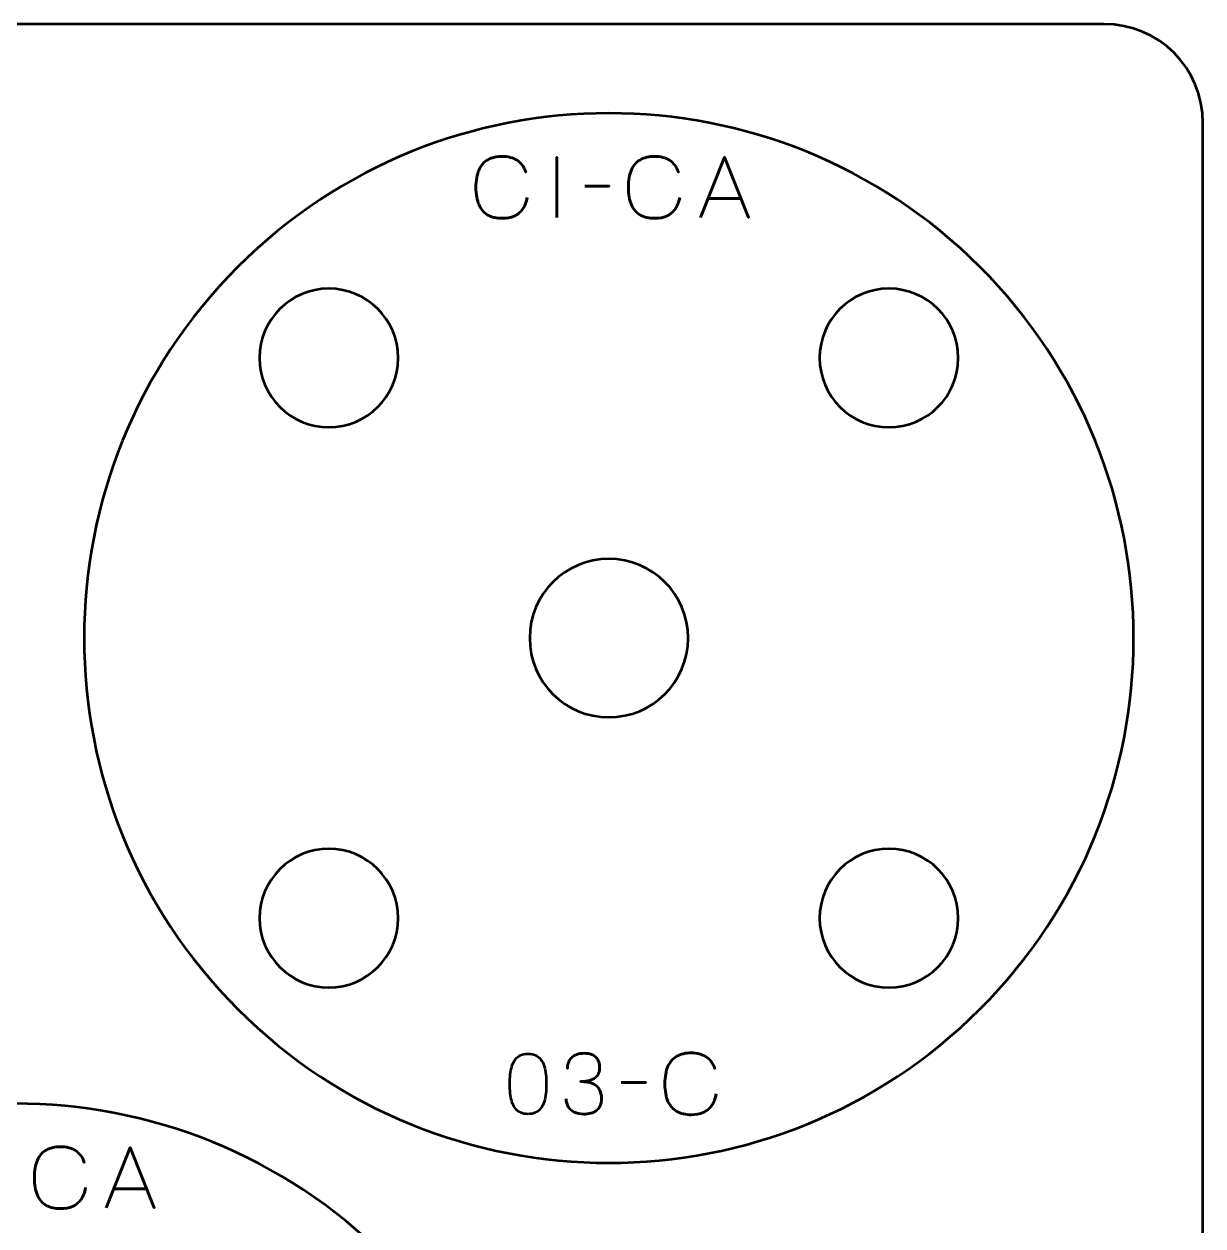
# Model space of a CAD drawing. Header units: centimetres. Extents: x -21 to 0, y -29.7 to 0.
# Drawn here: x -5.95 to 0, y -6.07 to 0 of the extents above; entities that cross this region are included whole.
import ezdxf

# ---------------------------------------------------------------- set-up
doc = ezdxf.new("R2010")
doc.units = ezdxf.units.CM
doc.header["$MEASUREMENT"] = 0
doc.layers.add('Layer 1', color=7, linetype='Continuous')

msp = doc.modelspace()

# ---------------------------------------------------------------- linework, layer by layer
at = {"layer": 'Layer 1', "color": 22, "lineweight": 53}
msp.add_open_spline([(-21.00003, -29.19995), (-21.00003, -29.19995), (-21.00003, -0.49992), (-21.00003, -0.49992), (-21.00003, -0.49992), (-21.00003, -0.22295), (-20.77694, 0.00004), (-20.49994, 0.00004), (-20.49994, 0.00004), (-20.49994, 0.00004), (-0.50008, 0.00004), (-0.50008, 0.00004), (-0.50008, 0.00004), (-0.22294, 0.00004), (0.00002, -0.22295), (0.00002, -0.49992), (0.00002, -0.49992), (0.00002, -0.49992), (0.00002, -29.19995), (0.00002, -29.19995), (0.00002, -29.19995), (0.00002, -29.47695), (-0.22294, -29.70004), (-0.50008, -29.70004), (-0.50008, -29.70004), (-0.50008, -29.70004), (-20.49994, -29.70004), (-20.49994, -29.70004), (-20.49994, -29.70004), (-20.77694, -29.70004), (-21.00003, -29.47695), (-21.00003, -29.19995)], degree=3, knots=[0, 0, 0, 0, 0.125, 0.125, 0.125, 0.125, 0.25, 0.25, 0.25, 0.25, 0.375, 0.375, 0.375, 0.375, 0.5, 0.5, 0.5, 0.5, 0.625, 0.625, 0.625, 0.625, 0.75, 0.75, 0.75, 0.75, 0.875, 0.875, 0.875, 0.875, 1, 1, 1, 1], dxfattribs=at)
at = {"layer": 'Layer 1', "color": 114, "lineweight": 53}
for points in [[(-1.12615, -1.22621), (-0.09145, -2.26091), (-0.09145, -3.93915), (-1.12618, -4.97388), (-1.12618, -4.97388), (-2.16088, -6.00858), (-3.83912, -6.00858), (-4.87382, -4.97388), (-4.87382, -4.97388), (-5.90854, -3.93915), (-5.90854, -2.26091), (-4.87384, -1.22621), (-4.87384, -1.22621), (-3.83912, -0.19148), (-2.16088, -0.19148), (-1.12615, -1.22621)], [(-4.12614, -6.22623), (-3.09144, -7.26093), (-3.09144, -8.93917), (-4.12617, -9.9739), (-4.12617, -9.9739), (-5.16087, -11.0086), (-6.83911, -11.0086), (-7.87381, -9.9739), (-7.87381, -9.9739), (-8.90853, -8.93917), (-8.90853, -7.26093), (-7.87383, -6.22623), (-7.87383, -6.22623), (-6.83911, -5.1915), (-5.16087, -5.1915), (-4.12614, -6.22623)]]:
    msp.add_open_spline(points, degree=3, knots=[0, 0, 0, 0, 0.25, 0.25, 0.25, 0.25, 0.5, 0.5, 0.5, 0.5, 0.75, 0.75, 0.75, 0.75, 1, 1, 1, 1], dxfattribs=at)
at = {"layer": 'Layer 1', "color": 30, "lineweight": 53}
for points, knots in [([(-3.41222, -0.87491), (-3.41674, -0.89911), (-3.42464, -0.91908), (-3.43572, -0.93474), (-3.43572, -0.93474), (-3.44686, -0.95034), (-3.46112, -0.96191), (-3.47847, -0.96946), (-3.47847, -0.96946), (-3.49576, -0.97701), (-3.51608, -0.98082), (-3.53922, -0.98075), (-3.53922, -0.98075), (-3.56737, -0.98082), (-3.59129, -0.97538), (-3.61091, -0.96431), (-3.61091, -0.96431), (-3.63052, -0.9533), (-3.64548, -0.9363), (-3.65578, -0.91323), (-3.65578, -0.91323), (-3.66608, -0.89015), (-3.67123, -0.86059), (-3.6713, -0.82454), (-3.6713, -0.82454), (-3.67123, -0.78863), (-3.66608, -0.75913), (-3.65578, -0.73606), (-3.65578, -0.73606), (-3.64548, -0.71299), (-3.63052, -0.69592), (-3.61091, -0.68484), (-3.61091, -0.68484), (-3.59129, -0.67376), (-3.56737, -0.66826), (-3.53922, -0.66833), (-3.53922, -0.66833), (-3.50909, -0.66826), (-3.48384, -0.67468), (-3.46352, -0.68759), (-3.46352, -0.68759), (-3.44327, -0.7005), (-3.42838, -0.72047), (-3.419, -0.74749), (-3.419, -0.74749), (-3.42838, -0.72047), (-3.44327, -0.7005), (-3.46352, -0.68759), (-3.46352, -0.68759), (-3.48384, -0.67468), (-3.50909, -0.66826), (-3.53922, -0.66833), (-3.53922, -0.66833), (-3.56737, -0.66826), (-3.59129, -0.67376), (-3.61091, -0.68484), (-3.61091, -0.68484), (-3.63052, -0.69592), (-3.64548, -0.71299), (-3.65578, -0.73606), (-3.65578, -0.73606), (-3.66608, -0.75913), (-3.67123, -0.78863), (-3.6713, -0.82454), (-3.6713, -0.82454), (-3.67123, -0.86059), (-3.66608, -0.89015), (-3.65578, -0.91323), (-3.65578, -0.91323), (-3.64548, -0.9363), (-3.63052, -0.9533), (-3.61091, -0.96431), (-3.61091, -0.96431), (-3.59129, -0.97538), (-3.56737, -0.98082), (-3.53922, -0.98075), (-3.53922, -0.98075), (-3.51608, -0.98082), (-3.49576, -0.97701), (-3.47847, -0.96946), (-3.47847, -0.96946), (-3.46112, -0.96191), (-3.44686, -0.95034), (-3.43572, -0.93474), (-3.43572, -0.93474), (-3.42464, -0.91908), (-3.41674, -0.89911), (-3.41222, -0.87491)], [0, 0, 0, 0, 0.0454545, 0.0454545, 0.0454545, 0.0454545, 0.0909091, 0.0909091, 0.0909091, 0.0909091, 0.1363636, 0.1363636, 0.1363636, 0.1363636, 0.1818182, 0.1818182, 0.1818182, 0.1818182, 0.2272727, 0.2272727, 0.2272727, 0.2272727, 0.2727273, 0.2727273, 0.2727273, 0.2727273, 0.3181818, 0.3181818, 0.3181818, 0.3181818, 0.3636364, 0.3636364, 0.3636364, 0.3636364, 0.4090909, 0.4090909, 0.4090909, 0.4090909, 0.4545455, 0.4545455, 0.4545455, 0.4545455, 0.5, 0.5, 0.5, 0.5, 0.5454545, 0.5454545, 0.5454545, 0.5454545, 0.5909091, 0.5909091, 0.5909091, 0.5909091, 0.6363636, 0.6363636, 0.6363636, 0.6363636, 0.6818182, 0.6818182, 0.6818182, 0.6818182, 0.7272727, 0.7272727, 0.7272727, 0.7272727, 0.7727273, 0.7727273, 0.7727273, 0.7727273, 0.8181818, 0.8181818, 0.8181818, 0.8181818, 0.8636364, 0.8636364, 0.8636364, 0.8636364, 0.9090909, 0.9090909, 0.9090909, 0.9090909, 0.9545455, 0.9545455, 0.9545455, 0.9545455, 1, 1, 1, 1]), ([(-3.26236, -0.97736), (-3.26236, -0.97736), (-3.26236, -0.67214), (-3.26236, -0.67214), (-3.26236, -0.67214), (-3.26236, -0.67214), (-3.26236, -0.97736), (-3.26236, -0.97736)], [0, 0, 0, 0, 0.5, 0.5, 0.5, 0.5, 1, 1, 1, 1]), ([(-2.64218, -0.87491), (-2.6467, -0.89911), (-2.6546, -0.91908), (-2.66568, -0.93474), (-2.66568, -0.93474), (-2.67682, -0.95034), (-2.69108, -0.96191), (-2.70843, -0.96946), (-2.70843, -0.96946), (-2.72572, -0.97701), (-2.74604, -0.98082), (-2.76918, -0.98075), (-2.76918, -0.98075), (-2.79733, -0.98082), (-2.82125, -0.97538), (-2.84087, -0.96431), (-2.84087, -0.96431), (-2.86048, -0.9533), (-2.87544, -0.9363), (-2.88574, -0.91323), (-2.88574, -0.91323), (-2.89604, -0.89015), (-2.90119, -0.86059), (-2.90126, -0.82454), (-2.90126, -0.82454), (-2.90119, -0.78863), (-2.89604, -0.75913), (-2.88574, -0.73606), (-2.88574, -0.73606), (-2.87544, -0.71299), (-2.86048, -0.69592), (-2.84087, -0.68484), (-2.84087, -0.68484), (-2.82125, -0.67376), (-2.79733, -0.66826), (-2.76918, -0.66833), (-2.76918, -0.66833), (-2.73905, -0.66826), (-2.7138, -0.67468), (-2.69348, -0.68759), (-2.69348, -0.68759), (-2.67323, -0.7005), (-2.65834, -0.72047), (-2.64896, -0.74749), (-2.64896, -0.74749), (-2.65834, -0.72047), (-2.67323, -0.7005), (-2.69348, -0.68759), (-2.69348, -0.68759), (-2.7138, -0.67468), (-2.73905, -0.66826), (-2.76918, -0.66833), (-2.76918, -0.66833), (-2.79733, -0.66826), (-2.82125, -0.67376), (-2.84087, -0.68484), (-2.84087, -0.68484), (-2.86048, -0.69592), (-2.87544, -0.71299), (-2.88574, -0.73606), (-2.88574, -0.73606), (-2.89604, -0.75913), (-2.90119, -0.78863), (-2.90126, -0.82454), (-2.90126, -0.82454), (-2.90119, -0.86059), (-2.89604, -0.89015), (-2.88574, -0.91323), (-2.88574, -0.91323), (-2.87544, -0.9363), (-2.86048, -0.9533), (-2.84087, -0.96431), (-2.84087, -0.96431), (-2.82125, -0.97538), (-2.79733, -0.98082), (-2.76918, -0.98075), (-2.76918, -0.98075), (-2.74604, -0.98082), (-2.72572, -0.97701), (-2.70843, -0.96946), (-2.70843, -0.96946), (-2.69108, -0.96191), (-2.67682, -0.95034), (-2.66568, -0.93474), (-2.66568, -0.93474), (-2.6546, -0.91908), (-2.6467, -0.89911), (-2.64218, -0.87491)], [0, 0, 0, 0, 0.0454545, 0.0454545, 0.0454545, 0.0454545, 0.0909091, 0.0909091, 0.0909091, 0.0909091, 0.1363636, 0.1363636, 0.1363636, 0.1363636, 0.1818182, 0.1818182, 0.1818182, 0.1818182, 0.2272727, 0.2272727, 0.2272727, 0.2272727, 0.2727273, 0.2727273, 0.2727273, 0.2727273, 0.3181818, 0.3181818, 0.3181818, 0.3181818, 0.3636364, 0.3636364, 0.3636364, 0.3636364, 0.4090909, 0.4090909, 0.4090909, 0.4090909, 0.4545455, 0.4545455, 0.4545455, 0.4545455, 0.5, 0.5, 0.5, 0.5, 0.5454545, 0.5454545, 0.5454545, 0.5454545, 0.5909091, 0.5909091, 0.5909091, 0.5909091, 0.6363636, 0.6363636, 0.6363636, 0.6363636, 0.6818182, 0.6818182, 0.6818182, 0.6818182, 0.7272727, 0.7272727, 0.7272727, 0.7272727, 0.7727273, 0.7727273, 0.7727273, 0.7727273, 0.8181818, 0.8181818, 0.8181818, 0.8181818, 0.8636364, 0.8636364, 0.8636364, 0.8636364, 0.9090909, 0.9090909, 0.9090909, 0.9090909, 0.9545455, 0.9545455, 0.9545455, 0.9545455, 1, 1, 1, 1]), ([(-2.53804, -0.97736), (-2.53804, -0.97736), (-2.41697, -0.67214), (-2.41697, -0.67214), (-2.41697, -0.67214), (-2.41697, -0.67214), (-2.29547, -0.97736), (-2.29547, -0.97736), (-2.29547, -0.97736), (-2.29547, -0.97736), (-2.41697, -0.67214), (-2.41697, -0.67214), (-2.41697, -0.67214), (-2.41697, -0.67214), (-2.53804, -0.97736), (-2.53804, -0.97736)], [0, 0, 0, 0, 0.25, 0.25, 0.25, 0.25, 0.5, 0.5, 0.5, 0.5, 0.75, 0.75, 0.75, 0.75, 1, 1, 1, 1]), ([(-3.12139, -0.81776), (-3.12139, -0.81776), (-2.9982, -0.81776), (-2.9982, -0.81776), (-2.9982, -0.81776), (-2.9982, -0.81776), (-3.12139, -0.81776), (-3.12139, -0.81776)], [0, 0, 0, 0, 0.5, 0.5, 0.5, 0.5, 1, 1, 1, 1]), ([(-2.49994, -0.88126), (-2.49994, -0.88126), (-2.334, -0.88126), (-2.334, -0.88126), (-2.334, -0.88126), (-2.334, -0.88126), (-2.49994, -0.88126), (-2.49994, -0.88126)], [0, 0, 0, 0, 0.5, 0.5, 0.5, 0.5, 1, 1, 1, 1]), ([(-3.40833, -5.50346), (-3.39352, -5.50339), (-3.38075, -5.50078), (-3.37009, -5.4957), (-3.37009, -5.4957), (-3.35951, -5.49062), (-3.35069, -5.48335), (-3.34364, -5.47411), (-3.34364, -5.47411), (-3.33665, -5.4648), (-3.33115, -5.45379), (-3.32706, -5.44109), (-3.32706, -5.44109), (-3.32303, -5.42839), (-3.32014, -5.41449), (-3.31852, -5.39925), (-3.31852, -5.39925), (-3.31682, -5.38401), (-3.31598, -5.36799), (-3.31605, -5.35106), (-3.31605, -5.35106), (-3.31598, -5.3342), (-3.31682, -5.31818), (-3.31852, -5.30301), (-3.31852, -5.30301), (-3.32014, -5.28784), (-3.32303, -5.27387), (-3.32706, -5.26117), (-3.32706, -5.26117), (-3.33115, -5.24854), (-3.33665, -5.23754), (-3.34364, -5.22815), (-3.34364, -5.22815), (-3.35069, -5.21884), (-3.35951, -5.21157), (-3.37009, -5.20649), (-3.37009, -5.20649), (-3.38075, -5.20134), (-3.39352, -5.19873), (-3.40833, -5.19866), (-3.40833, -5.19866), (-3.42315, -5.19873), (-3.43592, -5.20134), (-3.44658, -5.20649), (-3.44658, -5.20649), (-3.45716, -5.21157), (-3.46598, -5.21884), (-3.47303, -5.22815), (-3.47303, -5.22815), (-3.48002, -5.23754), (-3.48552, -5.24854), (-3.48961, -5.26117), (-3.48961, -5.26117), (-3.49364, -5.27387), (-3.49653, -5.28784), (-3.49815, -5.30301), (-3.49815, -5.30301), (-3.49984, -5.31818), (-3.50069, -5.3342), (-3.50062, -5.35106), (-3.50062, -5.35106), (-3.50069, -5.36799), (-3.49984, -5.38401), (-3.49815, -5.39925), (-3.49815, -5.39925), (-3.49653, -5.41449), (-3.49364, -5.42839), (-3.48961, -5.44109), (-3.48961, -5.44109), (-3.48552, -5.45379), (-3.48002, -5.4648), (-3.47303, -5.47411), (-3.47303, -5.47411), (-3.46598, -5.48335), (-3.45716, -5.49062), (-3.44658, -5.4957), (-3.44658, -5.4957), (-3.43592, -5.50078), (-3.42315, -5.50339), (-3.40833, -5.50346)], [0, 0, 0, 0, 0.05, 0.05, 0.05, 0.05, 0.1, 0.1, 0.1, 0.1, 0.15, 0.15, 0.15, 0.15, 0.2, 0.2, 0.2, 0.2, 0.25, 0.25, 0.25, 0.25, 0.3, 0.3, 0.3, 0.3, 0.35, 0.35, 0.35, 0.35, 0.4, 0.4, 0.4, 0.4, 0.45, 0.45, 0.45, 0.45, 0.5, 0.5, 0.5, 0.5, 0.55, 0.55, 0.55, 0.55, 0.6, 0.6, 0.6, 0.6, 0.65, 0.65, 0.65, 0.65, 0.7, 0.7, 0.7, 0.7, 0.75, 0.75, 0.75, 0.75, 0.8, 0.8, 0.8, 0.8, 0.85, 0.85, 0.85, 0.85, 0.9, 0.9, 0.9, 0.9, 0.95, 0.95, 0.95, 0.95, 1, 1, 1, 1]), ([(-3.40833, -5.50346), (-3.39352, -5.50339), (-3.38075, -5.50078), (-3.37009, -5.4957), (-3.37009, -5.4957), (-3.35951, -5.49062), (-3.35069, -5.48335), (-3.34364, -5.47411), (-3.34364, -5.47411), (-3.33665, -5.4648), (-3.33115, -5.45379), (-3.32706, -5.44109), (-3.32706, -5.44109), (-3.32303, -5.42839), (-3.32014, -5.41449), (-3.31852, -5.39925), (-3.31852, -5.39925), (-3.31682, -5.38401), (-3.31598, -5.36799), (-3.31605, -5.35106), (-3.31605, -5.35106), (-3.31598, -5.3342), (-3.31682, -5.31818), (-3.31852, -5.30301), (-3.31852, -5.30301), (-3.32014, -5.28784), (-3.32303, -5.27387), (-3.32706, -5.26117), (-3.32706, -5.26117), (-3.33115, -5.24854), (-3.33665, -5.23754), (-3.34364, -5.22815), (-3.34364, -5.22815), (-3.35069, -5.21884), (-3.35951, -5.21157), (-3.37009, -5.20649), (-3.37009, -5.20649), (-3.38075, -5.20134), (-3.39352, -5.19873), (-3.40833, -5.19866), (-3.40833, -5.19866), (-3.42315, -5.19873), (-3.43592, -5.20134), (-3.44658, -5.20649), (-3.44658, -5.20649), (-3.45716, -5.21157), (-3.46598, -5.21884), (-3.47303, -5.22815), (-3.47303, -5.22815), (-3.48002, -5.23754), (-3.48552, -5.24854), (-3.48961, -5.26117), (-3.48961, -5.26117), (-3.49364, -5.27387), (-3.49653, -5.28784), (-3.49815, -5.30301), (-3.49815, -5.30301), (-3.49984, -5.31818), (-3.50069, -5.3342), (-3.50062, -5.35106), (-3.50062, -5.35106), (-3.50069, -5.36799), (-3.49984, -5.38401), (-3.49815, -5.39925), (-3.49815, -5.39925), (-3.49653, -5.41449), (-3.49364, -5.42839), (-3.48961, -5.44109), (-3.48961, -5.44109), (-3.48552, -5.45379), (-3.48002, -5.4648), (-3.47303, -5.47411), (-3.47303, -5.47411), (-3.46598, -5.48335), (-3.45716, -5.49062), (-3.44658, -5.4957), (-3.44658, -5.4957), (-3.43592, -5.50078), (-3.42315, -5.50339), (-3.40833, -5.50346)], [0, 0, 0, 0, 0.05, 0.05, 0.05, 0.05, 0.1, 0.1, 0.1, 0.1, 0.15, 0.15, 0.15, 0.15, 0.2, 0.2, 0.2, 0.2, 0.25, 0.25, 0.25, 0.25, 0.3, 0.3, 0.3, 0.3, 0.35, 0.35, 0.35, 0.35, 0.4, 0.4, 0.4, 0.4, 0.45, 0.45, 0.45, 0.45, 0.5, 0.5, 0.5, 0.5, 0.55, 0.55, 0.55, 0.55, 0.6, 0.6, 0.6, 0.6, 0.65, 0.65, 0.65, 0.65, 0.7, 0.7, 0.7, 0.7, 0.75, 0.75, 0.75, 0.75, 0.8, 0.8, 0.8, 0.8, 0.85, 0.85, 0.85, 0.85, 0.9, 0.9, 0.9, 0.9, 0.95, 0.95, 0.95, 0.95, 1, 1, 1, 1]), ([(-3.21572, -5.42684), (-3.21565, -5.44208), (-3.21212, -5.45534), (-3.20514, -5.46684), (-3.20514, -5.46684), (-3.19815, -5.47827), (-3.1882, -5.48723), (-3.17522, -5.49365), (-3.17522, -5.49365), (-3.16224, -5.50007), (-3.14665, -5.50332), (-3.12851, -5.50346), (-3.12851, -5.50346), (-3.1149, -5.50346), (-3.10255, -5.50205), (-3.09133, -5.49909), (-3.09133, -5.49909), (-3.08018, -5.49612), (-3.07059, -5.49154), (-3.06247, -5.48526), (-3.06247, -5.48526), (-3.05436, -5.47898), (-3.04815, -5.47086), (-3.04371, -5.46099), (-3.04371, -5.46099), (-3.03933, -5.45104), (-3.03715, -5.43911), (-3.03708, -5.42514), (-3.03708, -5.42514), (-3.037, -5.40652), (-3.04081, -5.39078), (-3.04836, -5.37801), (-3.04836, -5.37801), (-3.05591, -5.36524), (-3.06763, -5.35565), (-3.08336, -5.34909), (-3.08336, -5.34909), (-3.09909, -5.34252), (-3.11927, -5.33921), (-3.14375, -5.33921), (-3.14375, -5.33921), (-3.12548, -5.33928), (-3.11017, -5.33759), (-3.09768, -5.33413), (-3.09768, -5.33413), (-3.08526, -5.33067), (-3.07532, -5.3258), (-3.06784, -5.31945), (-3.06784, -5.31945), (-3.06036, -5.31317), (-3.05493, -5.30569), (-3.05168, -5.29709), (-3.05168, -5.29709), (-3.04836, -5.28855), (-3.04674, -5.27917), (-3.04681, -5.26894), (-3.04681, -5.26894), (-3.04674, -5.2587), (-3.04815, -5.24925), (-3.05097, -5.2405), (-3.05097, -5.2405), (-3.05373, -5.23175), (-3.05824, -5.22406), (-3.06438, -5.2175), (-3.06438, -5.2175), (-3.07052, -5.21094), (-3.07863, -5.20579), (-3.08858, -5.20212), (-3.08858, -5.20212), (-3.0986, -5.19845), (-3.11081, -5.19662), (-3.12513, -5.19655), (-3.12513, -5.19655), (-3.13938, -5.19662), (-3.15187, -5.19873), (-3.16245, -5.20283), (-3.16245, -5.20283), (-3.17311, -5.20692), (-3.18185, -5.21249), (-3.18891, -5.21962), (-3.18891, -5.21962), (-3.19589, -5.22674), (-3.20112, -5.23486), (-3.20457, -5.24403), (-3.20457, -5.24403), (-3.2081, -5.2532), (-3.20979, -5.26294), (-3.20979, -5.27317), (-3.20979, -5.27317), (-3.20979, -5.26294), (-3.2081, -5.2532), (-3.20457, -5.24403), (-3.20457, -5.24403), (-3.20112, -5.23486), (-3.19589, -5.22674), (-3.18891, -5.21962), (-3.18891, -5.21962), (-3.18185, -5.21249), (-3.17311, -5.20692), (-3.16245, -5.20283), (-3.16245, -5.20283), (-3.15187, -5.19873), (-3.13938, -5.19662), (-3.12513, -5.19655), (-3.12513, -5.19655), (-3.11081, -5.19662), (-3.0986, -5.19845), (-3.08858, -5.20212), (-3.08858, -5.20212), (-3.07863, -5.20579), (-3.07052, -5.21094), (-3.06438, -5.2175), (-3.06438, -5.2175), (-3.05824, -5.22406), (-3.05373, -5.23175), (-3.05097, -5.2405), (-3.05097, -5.2405), (-3.04815, -5.24925), (-3.04674, -5.2587), (-3.04681, -5.26894), (-3.04681, -5.26894), (-3.04674, -5.27917), (-3.04836, -5.28855), (-3.05168, -5.29709), (-3.05168, -5.29709), (-3.05493, -5.30569), (-3.06036, -5.31317), (-3.06784, -5.31945), (-3.06784, -5.31945), (-3.07532, -5.3258), (-3.08526, -5.33067), (-3.09768, -5.33413), (-3.09768, -5.33413), (-3.11017, -5.33759), (-3.12548, -5.33928), (-3.14375, -5.33921), (-3.14375, -5.33921), (-3.11927, -5.33921), (-3.09909, -5.34252), (-3.08336, -5.34909), (-3.08336, -5.34909), (-3.06763, -5.35565), (-3.05591, -5.36524), (-3.04836, -5.37801), (-3.04836, -5.37801), (-3.04081, -5.39078), (-3.037, -5.40652), (-3.03708, -5.42514), (-3.03708, -5.42514), (-3.03715, -5.43911), (-3.03933, -5.45104), (-3.04371, -5.46099), (-3.04371, -5.46099), (-3.04815, -5.47086), (-3.05436, -5.47898), (-3.06247, -5.48526), (-3.06247, -5.48526), (-3.07059, -5.49154), (-3.08018, -5.49612), (-3.09133, -5.49909), (-3.09133, -5.49909), (-3.10255, -5.50205), (-3.1149, -5.50346), (-3.12851, -5.50346), (-3.12851, -5.50346), (-3.14665, -5.50332), (-3.16224, -5.50007), (-3.17522, -5.49365), (-3.17522, -5.49365), (-3.1882, -5.48723), (-3.19815, -5.47827), (-3.20514, -5.46684), (-3.20514, -5.46684), (-3.21212, -5.45534), (-3.21565, -5.44208), (-3.21572, -5.42684)], [0, 0, 0, 0, 0.0227273, 0.0227273, 0.0227273, 0.0227273, 0.0454545, 0.0454545, 0.0454545, 0.0454545, 0.0681818, 0.0681818, 0.0681818, 0.0681818, 0.0909091, 0.0909091, 0.0909091, 0.0909091, 0.1136364, 0.1136364, 0.1136364, 0.1136364, 0.1363636, 0.1363636, 0.1363636, 0.1363636, 0.1590909, 0.1590909, 0.1590909, 0.1590909, 0.1818182, 0.1818182, 0.1818182, 0.1818182, 0.2045455, 0.2045455, 0.2045455, 0.2045455, 0.2272727, 0.2272727, 0.2272727, 0.2272727, 0.25, 0.25, 0.25, 0.25, 0.2727273, 0.2727273, 0.2727273, 0.2727273, 0.2954545, 0.2954545, 0.2954545, 0.2954545, 0.3181818, 0.3181818, 0.3181818, 0.3181818, 0.3409091, 0.3409091, 0.3409091, 0.3409091, 0.3636364, 0.3636364, 0.3636364, 0.3636364, 0.3863636, 0.3863636, 0.3863636, 0.3863636, 0.4090909, 0.4090909, 0.4090909, 0.4090909, 0.4318182, 0.4318182, 0.4318182, 0.4318182, 0.4545455, 0.4545455, 0.4545455, 0.4545455, 0.4772727, 0.4772727, 0.4772727, 0.4772727, 0.5, 0.5, 0.5, 0.5, 0.5227273, 0.5227273, 0.5227273, 0.5227273, 0.5454545, 0.5454545, 0.5454545, 0.5454545, 0.5681818, 0.5681818, 0.5681818, 0.5681818, 0.5909091, 0.5909091, 0.5909091, 0.5909091, 0.6136364, 0.6136364, 0.6136364, 0.6136364, 0.6363636, 0.6363636, 0.6363636, 0.6363636, 0.6590909, 0.6590909, 0.6590909, 0.6590909, 0.6818182, 0.6818182, 0.6818182, 0.6818182, 0.7045455, 0.7045455, 0.7045455, 0.7045455, 0.7272727, 0.7272727, 0.7272727, 0.7272727, 0.75, 0.75, 0.75, 0.75, 0.7727273, 0.7727273, 0.7727273, 0.7727273, 0.7954545, 0.7954545, 0.7954545, 0.7954545, 0.8181818, 0.8181818, 0.8181818, 0.8181818, 0.8409091, 0.8409091, 0.8409091, 0.8409091, 0.8636364, 0.8636364, 0.8636364, 0.8636364, 0.8863636, 0.8863636, 0.8863636, 0.8863636, 0.9090909, 0.9090909, 0.9090909, 0.9090909, 0.9318182, 0.9318182, 0.9318182, 0.9318182, 0.9545455, 0.9545455, 0.9545455, 0.9545455, 0.9772727, 0.9772727, 0.9772727, 0.9772727, 1, 1, 1, 1]), ([(-2.45796, -5.40101), (-2.46248, -5.42521), (-2.47038, -5.44518), (-2.48146, -5.46084), (-2.48146, -5.46084), (-2.4926, -5.47644), (-2.50686, -5.48801), (-2.52421, -5.49556), (-2.52421, -5.49556), (-2.5415, -5.50311), (-2.56182, -5.50692), (-2.58496, -5.50685), (-2.58496, -5.50685), (-2.61311, -5.50692), (-2.63703, -5.50148), (-2.65665, -5.49041), (-2.65665, -5.49041), (-2.67626, -5.4794), (-2.69122, -5.4624), (-2.70152, -5.43933), (-2.70152, -5.43933), (-2.71182, -5.41625), (-2.71697, -5.38669), (-2.71704, -5.35064), (-2.71704, -5.35064), (-2.71697, -5.31473), (-2.71182, -5.28523), (-2.70152, -5.26216), (-2.70152, -5.26216), (-2.69122, -5.23909), (-2.67626, -5.22202), (-2.65665, -5.21094), (-2.65665, -5.21094), (-2.63703, -5.19986), (-2.61311, -5.19436), (-2.58496, -5.19443), (-2.58496, -5.19443), (-2.55483, -5.19436), (-2.52958, -5.20078), (-2.50926, -5.21369), (-2.50926, -5.21369), (-2.48901, -5.2266), (-2.47412, -5.24657), (-2.46474, -5.27359), (-2.46474, -5.27359), (-2.47412, -5.24657), (-2.48901, -5.2266), (-2.50926, -5.21369), (-2.50926, -5.21369), (-2.52958, -5.20078), (-2.55483, -5.19436), (-2.58496, -5.19443), (-2.58496, -5.19443), (-2.61311, -5.19436), (-2.63703, -5.19986), (-2.65665, -5.21094), (-2.65665, -5.21094), (-2.67626, -5.22202), (-2.69122, -5.23909), (-2.70152, -5.26216), (-2.70152, -5.26216), (-2.71182, -5.28523), (-2.71697, -5.31473), (-2.71704, -5.35064), (-2.71704, -5.35064), (-2.71697, -5.38669), (-2.71182, -5.41625), (-2.70152, -5.43933), (-2.70152, -5.43933), (-2.69122, -5.4624), (-2.67626, -5.4794), (-2.65665, -5.49041), (-2.65665, -5.49041), (-2.63703, -5.50148), (-2.61311, -5.50692), (-2.58496, -5.50685), (-2.58496, -5.50685), (-2.56182, -5.50692), (-2.5415, -5.50311), (-2.52421, -5.49556), (-2.52421, -5.49556), (-2.50686, -5.48801), (-2.4926, -5.47644), (-2.48146, -5.46084), (-2.48146, -5.46084), (-2.47038, -5.44518), (-2.46248, -5.42521), (-2.45796, -5.40101)], [0, 0, 0, 0, 0.0454545, 0.0454545, 0.0454545, 0.0454545, 0.0909091, 0.0909091, 0.0909091, 0.0909091, 0.1363636, 0.1363636, 0.1363636, 0.1363636, 0.1818182, 0.1818182, 0.1818182, 0.1818182, 0.2272727, 0.2272727, 0.2272727, 0.2272727, 0.2727273, 0.2727273, 0.2727273, 0.2727273, 0.3181818, 0.3181818, 0.3181818, 0.3181818, 0.3636364, 0.3636364, 0.3636364, 0.3636364, 0.4090909, 0.4090909, 0.4090909, 0.4090909, 0.4545455, 0.4545455, 0.4545455, 0.4545455, 0.5, 0.5, 0.5, 0.5, 0.5454545, 0.5454545, 0.5454545, 0.5454545, 0.5909091, 0.5909091, 0.5909091, 0.5909091, 0.6363636, 0.6363636, 0.6363636, 0.6363636, 0.6818182, 0.6818182, 0.6818182, 0.6818182, 0.7272727, 0.7272727, 0.7272727, 0.7272727, 0.7727273, 0.7727273, 0.7727273, 0.7727273, 0.8181818, 0.8181818, 0.8181818, 0.8181818, 0.8636364, 0.8636364, 0.8636364, 0.8636364, 0.9090909, 0.9090909, 0.9090909, 0.9090909, 0.9545455, 0.9545455, 0.9545455, 0.9545455, 1, 1, 1, 1]), ([(-2.93717, -5.34386), (-2.93717, -5.34386), (-2.81398, -5.34386), (-2.81398, -5.34386), (-2.81398, -5.34386), (-2.81398, -5.34386), (-2.93717, -5.34386), (-2.93717, -5.34386)], [0, 0, 0, 0, 0.5, 0.5, 0.5, 0.5, 1, 1, 1, 1]), ([(-5.64217, -5.87493), (-5.64669, -5.89913), (-5.65459, -5.9191), (-5.66567, -5.93476), (-5.66567, -5.93476), (-5.67681, -5.95036), (-5.69107, -5.96193), (-5.70842, -5.96948), (-5.70842, -5.96948), (-5.72571, -5.97703), (-5.74603, -5.98084), (-5.76917, -5.98077), (-5.76917, -5.98077), (-5.79732, -5.98084), (-5.82124, -5.9754), (-5.84086, -5.96433), (-5.84086, -5.96433), (-5.86047, -5.95332), (-5.87543, -5.93632), (-5.88573, -5.91325), (-5.88573, -5.91325), (-5.89603, -5.89017), (-5.90118, -5.86061), (-5.90125, -5.82456), (-5.90125, -5.82456), (-5.90118, -5.78865), (-5.89603, -5.75915), (-5.88573, -5.73608), (-5.88573, -5.73608), (-5.87543, -5.71301), (-5.86047, -5.69594), (-5.84086, -5.68486), (-5.84086, -5.68486), (-5.82124, -5.67378), (-5.79732, -5.66828), (-5.76917, -5.66835), (-5.76917, -5.66835), (-5.73904, -5.66828), (-5.71379, -5.6747), (-5.69347, -5.68761), (-5.69347, -5.68761), (-5.67322, -5.70052), (-5.65833, -5.72049), (-5.64895, -5.74751), (-5.64895, -5.74751), (-5.65833, -5.72049), (-5.67322, -5.70052), (-5.69347, -5.68761), (-5.69347, -5.68761), (-5.71379, -5.6747), (-5.73904, -5.66828), (-5.76917, -5.66835), (-5.76917, -5.66835), (-5.79732, -5.66828), (-5.82124, -5.67378), (-5.84086, -5.68486), (-5.84086, -5.68486), (-5.86047, -5.69594), (-5.87543, -5.71301), (-5.88573, -5.73608), (-5.88573, -5.73608), (-5.89603, -5.75915), (-5.90118, -5.78865), (-5.90125, -5.82456), (-5.90125, -5.82456), (-5.90118, -5.86061), (-5.89603, -5.89017), (-5.88573, -5.91325), (-5.88573, -5.91325), (-5.87543, -5.93632), (-5.86047, -5.95332), (-5.84086, -5.96433), (-5.84086, -5.96433), (-5.82124, -5.9754), (-5.79732, -5.98084), (-5.76917, -5.98077), (-5.76917, -5.98077), (-5.74603, -5.98084), (-5.72571, -5.97703), (-5.70842, -5.96948), (-5.70842, -5.96948), (-5.69107, -5.96193), (-5.67681, -5.95036), (-5.66567, -5.93476), (-5.66567, -5.93476), (-5.65459, -5.9191), (-5.64669, -5.89913), (-5.64217, -5.87493)], [0, 0, 0, 0, 0.0454545, 0.0454545, 0.0454545, 0.0454545, 0.0909091, 0.0909091, 0.0909091, 0.0909091, 0.1363636, 0.1363636, 0.1363636, 0.1363636, 0.1818182, 0.1818182, 0.1818182, 0.1818182, 0.2272727, 0.2272727, 0.2272727, 0.2272727, 0.2727273, 0.2727273, 0.2727273, 0.2727273, 0.3181818, 0.3181818, 0.3181818, 0.3181818, 0.3636364, 0.3636364, 0.3636364, 0.3636364, 0.4090909, 0.4090909, 0.4090909, 0.4090909, 0.4545455, 0.4545455, 0.4545455, 0.4545455, 0.5, 0.5, 0.5, 0.5, 0.5454545, 0.5454545, 0.5454545, 0.5454545, 0.5909091, 0.5909091, 0.5909091, 0.5909091, 0.6363636, 0.6363636, 0.6363636, 0.6363636, 0.6818182, 0.6818182, 0.6818182, 0.6818182, 0.7272727, 0.7272727, 0.7272727, 0.7272727, 0.7727273, 0.7727273, 0.7727273, 0.7727273, 0.8181818, 0.8181818, 0.8181818, 0.8181818, 0.8636364, 0.8636364, 0.8636364, 0.8636364, 0.9090909, 0.9090909, 0.9090909, 0.9090909, 0.9545455, 0.9545455, 0.9545455, 0.9545455, 1, 1, 1, 1]), ([(-5.53803, -5.97738), (-5.53803, -5.97738), (-5.41696, -5.67216), (-5.41696, -5.67216), (-5.41696, -5.67216), (-5.41696, -5.67216), (-5.29546, -5.97738), (-5.29546, -5.97738), (-5.29546, -5.97738), (-5.29546, -5.97738), (-5.41696, -5.67216), (-5.41696, -5.67216), (-5.41696, -5.67216), (-5.41696, -5.67216), (-5.53803, -5.97738), (-5.53803, -5.97738)], [0, 0, 0, 0, 0.25, 0.25, 0.25, 0.25, 0.5, 0.5, 0.5, 0.5, 0.75, 0.75, 0.75, 0.75, 1, 1, 1, 1]), ([(-5.49993, -5.88128), (-5.49993, -5.88128), (-5.33399, -5.88128), (-5.33399, -5.88128), (-5.33399, -5.88128), (-5.33399, -5.88128), (-5.49993, -5.88128), (-5.49993, -5.88128)], [0, 0, 0, 0, 0.5, 0.5, 0.5, 0.5, 1, 1, 1, 1])]:
    msp.add_open_spline(points, degree=3, knots=knots, dxfattribs=at)
at = {"layer": 'Layer 1', "color": 250, "lineweight": 53}
for points in [[(-4.41421, -1.3358), (-4.22094, -1.3358), (-4.0642, -1.49254), (-4.0642, -1.68582), (-4.0642, -1.68582), (-4.0642, -1.87909), (-4.22094, -2.03583), (-4.41421, -2.03583), (-4.41421, -2.03583), (-4.60749, -2.03583), (-4.76423, -1.87909), (-4.76423, -1.68582), (-4.76423, -1.68582), (-4.76423, -1.49254), (-4.60749, -1.3358), (-4.41421, -1.3358)], [(-4.41421, -1.3358), (-4.22094, -1.3358), (-4.0642, -1.49254), (-4.0642, -1.68582), (-4.0642, -1.68582), (-4.0642, -1.87909), (-4.22094, -2.03583), (-4.41421, -2.03583), (-4.41421, -2.03583), (-4.60749, -2.03583), (-4.76423, -1.87909), (-4.76423, -1.68582), (-4.76423, -1.68582), (-4.76423, -1.49254), (-4.60749, -1.3358), (-4.41421, -1.3358)], [(-1.58579, -1.3358), (-1.39251, -1.3358), (-1.23577, -1.49254), (-1.23577, -1.68582), (-1.23577, -1.68582), (-1.23577, -1.87909), (-1.39251, -2.03583), (-1.58579, -2.03583), (-1.58579, -2.03583), (-1.77906, -2.03583), (-1.9358, -1.87909), (-1.9358, -1.68582), (-1.9358, -1.68582), (-1.9358, -1.49254), (-1.77906, -1.3358), (-1.58579, -1.3358)], [(-3, -2.70001), (-2.77912, -2.70001), (-2.59999, -2.87914), (-2.59999, -3.10001), (-2.59999, -3.10001), (-2.59999, -3.32089), (-2.77912, -3.50002), (-3, -3.50002), (-3, -3.50002), (-3.22088, -3.50002), (-3.4, -3.32089), (-3.4, -3.10001), (-3.4, -3.10001), (-3.4, -2.87914), (-3.22088, -2.70001), (-3, -2.70001)], [(-4.41421, -4.16423), (-4.22094, -4.16423), (-4.0642, -4.32097), (-4.0642, -4.51424), (-4.0642, -4.51424), (-4.0642, -4.70752), (-4.22094, -4.86426), (-4.41421, -4.86426), (-4.41421, -4.86426), (-4.60749, -4.86426), (-4.76423, -4.70752), (-4.76423, -4.51424), (-4.76423, -4.51424), (-4.76423, -4.32097), (-4.60749, -4.16423), (-4.41421, -4.16423)], [(-1.58579, -4.16423), (-1.39251, -4.16423), (-1.23577, -4.32097), (-1.23577, -4.51424), (-1.23577, -4.51424), (-1.23577, -4.70752), (-1.39251, -4.86426), (-1.58579, -4.86426), (-1.58579, -4.86426), (-1.77906, -4.86426), (-1.9358, -4.70752), (-1.9358, -4.51424), (-1.9358, -4.51424), (-1.9358, -4.32097), (-1.77906, -4.16423), (-1.58579, -4.16423)]]:
    msp.add_open_spline(points, degree=3, knots=[0, 0, 0, 0, 0.25, 0.25, 0.25, 0.25, 0.5, 0.5, 0.5, 0.5, 0.75, 0.75, 0.75, 0.75, 1, 1, 1, 1], dxfattribs=at)

doc.saveas('drawing.dxf')
